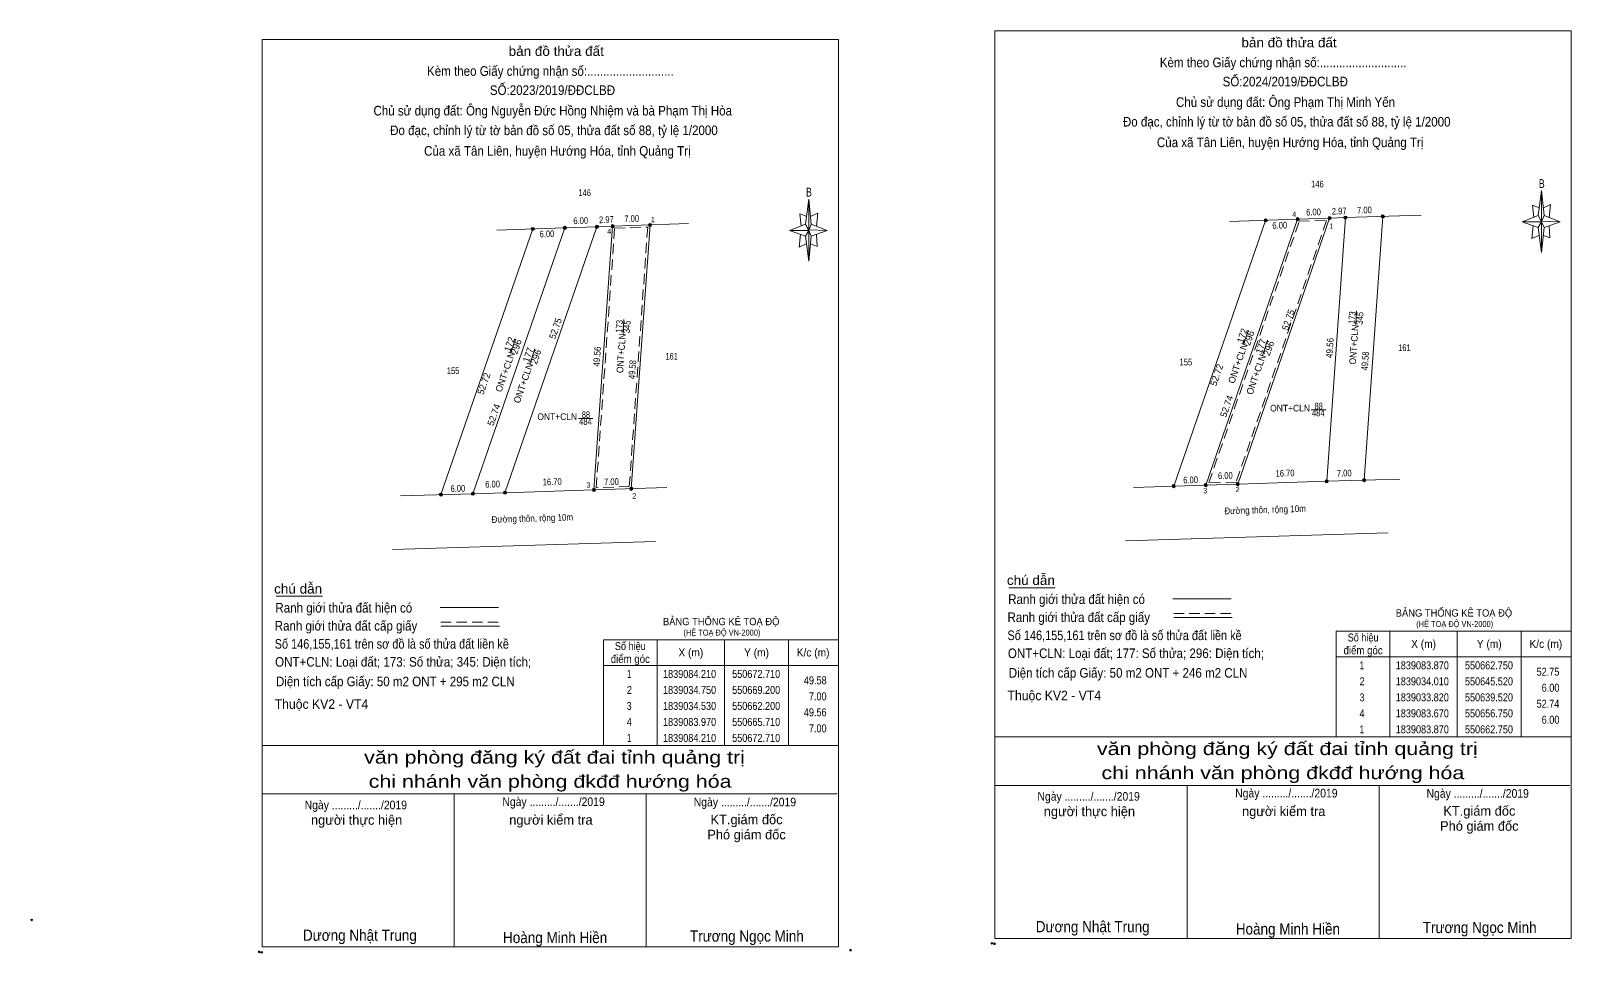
# Model space of a CAD drawing. Header units: metres. Extents: x 550329 to 551621, y 1838551 to 1839359.
# Drawn here: x 550706.4 to 550995.1, y 1839182.1 to 1839355.1 of the extents above; entities that cross this region are included whole.
import ezdxf
from ezdxf.enums import TextEntityAlignment as Align

# ---------------------------------------------------------------- set-up
doc = ezdxf.new("R2010")
doc.units = ezdxf.units.M
doc.header["$LTSCALE"] = 0.65
doc.header["$PDMODE"] = 32
doc.header["$PDSIZE"] = 0.325
doc.linetypes.add('DOTTED', pattern=[1.5, 0.3, -1.2])
doc.linetypes.add('MEDIUM_DASHED', pattern=[4.5, 3, -1.5])
for name, color, linetype, lineweight in [('1', 7, 'DOTTED', 13), ('17', 7, 'Continuous', 13), ('3', 7, 'Continuous', 13), ('5', 7, 'Continuous', 13), ('6', 7, 'Continuous', 13), ('63', 7, 'Continuous', 13)]:
    doc.layers.add(name, color=color, linetype=linetype, lineweight=lineweight)

msp = doc.modelspace()

# ---------------------------------------------------------------- hatches: boundary and pattern name
at = {"layer": '3'}
for points in [[(550800.81, 1839317.94, 1), (550800.21, 1839317.94, 1)], [(550806.81, 1839318.15, 1), (550806.21, 1839318.15, 1)], [(550812.81, 1839318.35, 1), (550812.21, 1839318.35, 1)], [(550815.77, 1839318.45, 1), (550815.17, 1839318.45, 1)], [(550822.77, 1839318.69, 1), (550822.17, 1839318.69, 1)], [(550938.15, 1839319.55, 1), (550937.55, 1839319.55, 1)], [(550944.15, 1839319.76, 1), (550943.55, 1839319.76, 1)], [(550950.15, 1839319.96, 1), (550949.55, 1839319.96, 1)], [(550953.11, 1839320.06, 1), (550952.51, 1839320.06, 1)], [(550960.11, 1839320.3, 1), (550959.51, 1839320.3, 1)], [(550795.58, 1839268.49, 1), (550794.98, 1839268.49, 1)], [(550812.26, 1839269.01, 1), (550811.66, 1839269.01, 1)], [(550819.26, 1839269.23, 1), (550818.66, 1839269.23, 1)], [(550920.92, 1839269.73, 1), (550920.32, 1839269.73, 1)], [(550926.92, 1839269.91, 1), (550926.32, 1839269.91, 1)], [(550932.92, 1839270.1, 1), (550932.32, 1839270.1, 1)], [(550949.6, 1839270.62, 1), (550949, 1839270.62, 1)], [(550956.6, 1839270.84, 1), (550956, 1839270.84, 1)], [(550783.58, 1839268.12, 1), (550782.98, 1839268.12, 1)], [(550789.58, 1839268.3, 1), (550788.98, 1839268.3, 1)]]:
    msp.add_hatch(color=256, dxfattribs=at).paths.add_polyline_path(points)

# ---------------------------------------------------------------- linework, layer by layer
at = {"layer": '1', "linetype": 'MEDIUM_DASHED'}
msp.add_lwpolyline([(550822.04, 1839318.28), (550818.59, 1839269.62), (550812.39, 1839269.42), (550815.84, 1839318.06)], close=True, dxfattribs=at)
at = {"layer": '17'}
for p, q in [((550752.39, 1839249.07), (550761.08, 1839249.07)), ((550889.73, 1839250.68), (550898.42, 1839250.68))]:
    msp.add_line(p, q, dxfattribs=at)
at = {"layer": '3'}
for p, q in [((550783.28, 1839268.12), (550800.51, 1839317.94)), ((550789.28, 1839268.3), (550806.51, 1839318.15)), ((550793.75, 1839317.71), (550806.51, 1839318.15)), ((550811.96, 1839269.01), (550815.47, 1839318.45)), ((550812.51, 1839318.35), (550815.47, 1839318.45)), ((550815.47, 1839318.45), (550829.66, 1839318.94)), ((550822.47, 1839318.69), (550818.96, 1839269.23)), ((550920.62, 1839269.73), (550937.85, 1839319.55)), ((550926.62, 1839269.91), (550943.85, 1839319.76)), ((550931.09, 1839319.32), (550943.85, 1839319.76)), ((550949.3, 1839270.62), (550952.81, 1839320.06)), ((550949.85, 1839319.96), (550952.81, 1839320.06)), ((550952.81, 1839320.06), (550967, 1839320.55)), ((550959.81, 1839320.3), (550956.3, 1839270.84)), ((550817.57, 1839300.97), (550817.42, 1839298.35)), ((550954.91, 1839302.58), (550954.76, 1839299.96)), ((550934.62, 1839298.91), (550933.67, 1839296.25)), ((550797.28, 1839297.3), (550796.33, 1839294.64)), ((550800.87, 1839295.47), (550799.95, 1839292.59)), ((550938.21, 1839297.08), (550937.29, 1839294.2)), ((550946.39, 1839284.01), (550949.11, 1839284.01)), ((550809.05, 1839282.4), (550811.77, 1839282.4)), ((550811.96, 1839269.01), (550795.28, 1839268.49)), ((550825.64, 1839269.44), (550811.96, 1839269.01)), ((550926.62, 1839269.91), (550913.07, 1839269.49)), ((550926.62, 1839269.91), (550932.62, 1839270.1)), ((550949.3, 1839270.62), (550932.62, 1839270.1)), ((550962.98, 1839271.05), (550949.3, 1839270.62)), ((550789.28, 1839268.3), (550775.73, 1839267.88)), ((550789.28, 1839268.3), (550795.28, 1839268.49)), ((550960.84, 1839260.97), (550911.56, 1839259.44)), ((550823.5, 1839259.36), (550774.22, 1839257.83)), ((550961.16, 1839242.53), (550961.16, 1839222.73)), ((550973.76, 1839242.53), (550973.76, 1839222.73)), ((550985.76, 1839242.53), (550985.76, 1839222.73)), ((550951.08, 1839237.73), (550995.12, 1839237.73))]:
    msp.add_line(p, q, dxfattribs=at)
for points in [[(550812.51, 1839318.35), (550795.28, 1839268.49), (550789.28, 1839268.3), (550806.51, 1839318.15)], [(550815.47, 1839318.45), (550811.96, 1839269.01), (550795.28, 1839268.49), (550812.51, 1839318.35)], [(550952.81, 1839320.06), (550949.3, 1839270.62), (550932.62, 1839270.1), (550949.85, 1839319.96)], [(550951.08, 1839242.53), (550995.12, 1839242.53), (550995.12, 1839222.73), (550951.08, 1839222.73)]]:
    msp.add_lwpolyline(points, close=True, dxfattribs=at)
for points in [[(550806.51, 1839318.15), (550812.51, 1839318.35), (550795.28, 1839268.49)], [(550943.85, 1839319.76), (550949.85, 1839319.96), (550932.62, 1839270.1)]]:
    msp.add_lwpolyline(points, dxfattribs=at)
at = {"layer": '3', "linetype": 'MEDIUM_DASHED'}
msp.add_lwpolyline([(550949.28, 1839319.54), (550932.33, 1839270.49), (550927.19, 1839270.33), (550944.14, 1839319.37)], close=True, dxfattribs=at)
at = {"layer": '3'}
for centre in [(550800.51, 1839317.94), (550806.51, 1839318.15), (550812.51, 1839318.35), (550815.47, 1839318.45), (550822.47, 1839318.69), (550937.85, 1839319.55), (550943.85, 1839319.76), (550949.85, 1839319.96), (550952.81, 1839320.06), (550959.81, 1839320.3), (550795.28, 1839268.49), (550811.96, 1839269.01), (550818.96, 1839269.23), (550920.62, 1839269.73), (550926.62, 1839269.91), (550932.62, 1839270.1), (550949.3, 1839270.62), (550956.3, 1839270.84), (550783.28, 1839268.12), (550789.28, 1839268.3)]:
    msp.add_circle(centre, 0.3, dxfattribs=at)
at = {"layer": '5'}
for p, q in [((550988.96, 1839320.46), (550989.56, 1839325.14)), ((550851.62, 1839318.85), (550852.22, 1839323.53)), ((550852.7, 1839318.85), (550855.7, 1839317.65)), ((550988.96, 1839318.18), (550985.96, 1839319.26)), ((550990.04, 1839318.18), (550989.56, 1839313.5)), ((550990.04, 1839320.46), (550993.04, 1839319.26)), ((550991, 1839318.54), (550991.12, 1839316.26)), ((550851.62, 1839316.57), (550848.62, 1839317.65)), ((550852.7, 1839316.57), (550852.22, 1839311.89)), ((550853.78, 1839314.65), (550852.58, 1839315.13)), ((550853.66, 1839316.93), (550853.78, 1839314.65)), ((550991.12, 1839316.26), (550989.92, 1839316.74)), ((550887.12, 1839222.73), (550995.12, 1839222.73)), ((550749.78, 1839221.12), (550857.78, 1839221.12)), ((550749.78, 1839212), (550857.54, 1839212)), ((550749.78, 1839212), (550857.54, 1839212)), ((550749.78, 1839212), (550857.54, 1839212)), ((550785.78, 1839183.32), (550785.78, 1839212)), ((550821.78, 1839183.32), (550821.78, 1839212)), ((550887.12, 1839213.61), (550994.88, 1839213.61)), ((550887.12, 1839213.61), (550994.88, 1839213.61)), ((550887.12, 1839213.61), (550994.88, 1839213.61)), ((550923.12, 1839184.93), (550923.12, 1839213.61)), ((550959.12, 1839184.93), (550959.12, 1839213.61))]:
    msp.add_line(p, q, dxfattribs=at)
for points in [[(550749.78, 1839353.48), (550857.78, 1839353.48), (550857.78, 1839183.32), (550749.78, 1839183.32)], [(550887.12, 1839355.09), (550995.12, 1839355.09), (550995.12, 1839184.93), (550887.12, 1839184.93)], [(550989.56, 1839325.14), (550990.04, 1839320.46), (550989.56, 1839319.26)], [(550852.22, 1839323.53), (550852.7, 1839318.85), (550852.22, 1839317.65)], [(550852.22, 1839317.65), (550848.62, 1839317.65), (550851.62, 1839318.85), (550852.7, 1839316.57), (550855.7, 1839317.65), (550852.22, 1839317.77)], [(550989.56, 1839319.26), (550985.96, 1839319.26), (550988.96, 1839320.46), (550990.04, 1839318.18), (550993.04, 1839319.26), (550989.56, 1839319.38)], [(550989.56, 1839319.26), (550989.56, 1839313.5), (550988.96, 1839318.18)], [(550852.22, 1839317.65), (550852.22, 1839311.89), (550851.62, 1839316.57)]]:
    msp.add_lwpolyline(points, close=True, dxfattribs=at)
for points in [[(550851.86, 1839320.29), (550850.54, 1839320.77), (550850.78, 1839318.49)], [(550852.58, 1839320.29), (550853.9, 1839320.89), (550853.66, 1839318.49)], [(550989.2, 1839321.9), (550987.88, 1839322.38), (550988.12, 1839320.1)], [(550989.92, 1839321.9), (550991.24, 1839322.5), (550991, 1839320.1)], [(550852.22, 1839317.65), (550851.62, 1839318.85), (550848.62, 1839317.65)], [(550989.56, 1839319.26), (550988.96, 1839320.46), (550985.96, 1839319.26)], [(550988, 1839318.54), (550987.76, 1839316.14), (550989.08, 1839316.74)], [(550989.56, 1839319.26), (550990.04, 1839318.18), (550993.04, 1839319.26)], [(550850.66, 1839316.93), (550850.42, 1839314.53), (550851.74, 1839315.13)], [(550852.22, 1839317.65), (550852.7, 1839316.57), (550855.7, 1839317.65)], [(550857.78, 1839183.32), (550749.78, 1839183.32), (550749.78, 1839212)], [(550995.12, 1839184.93), (550887.12, 1839184.93), (550887.12, 1839213.61)]]:
    msp.add_lwpolyline(points, dxfattribs=at)
for p in [(550749.21, 1839182.39), (550749.69, 1839182.31), (550886.55, 1839184), (550887.03, 1839183.92)]:
    msp.add_point(p, dxfattribs=at)
at = {"layer": '6'}
for p, q in [((550920.45, 1839248.6), (550931.42, 1839248.6)), ((550783.11, 1839246.99), (550794.08, 1839246.99)), ((550783.28, 1839243.47), (550794.25, 1839243.47)), ((550920.62, 1839245.08), (550931.59, 1839245.08))]:
    msp.add_line(p, q, dxfattribs=at)
at = {"layer": '6', "linetype": 'MEDIUM_DASHED'}
for p, q in [((550920.62, 1839245.82), (550931.66, 1839245.82)), ((550783.28, 1839244.21), (550794.32, 1839244.21))]:
    msp.add_line(p, q, dxfattribs=at)
at = {"layer": '6'}
for p in [(550706.58, 1839188.38), (550860.06, 1839182.72)]:
    msp.add_point(p, dxfattribs=at)
at = {"layer": '63'}
for p, q in [((550823.82, 1839240.92), (550823.82, 1839221.12)), ((550836.42, 1839240.92), (550836.42, 1839221.12)), ((550848.42, 1839240.92), (550848.42, 1839221.12)), ((550813.74, 1839236.12), (550857.78, 1839236.12))]:
    msp.add_line(p, q, dxfattribs=at)
msp.add_lwpolyline([(550813.74, 1839240.92), (550857.78, 1839240.92), (550857.78, 1839221.12), (550813.74, 1839221.12)], close=True, dxfattribs=at)

# ---------------------------------------------------------------- texts
at = {"layer": '1'}
for s, height, width, p in [('BẢNG THỐNG KÊ TOẠ ĐỘ ', 1.38, 0.95, (550962.24, 1839245.25)), ('BẢNG THỐNG KÊ TOẠ ĐỘ ', 1.38, 0.95, (550824.9, 1839243.64)), ('(HỆ TOẠ ĐỘ VN-2000)', 1.116, 0.9, (550828.74, 1839241.7)), ('(HỆ TOẠ ĐỘ VN-2000)', 1.116, 0.9, (550966.08, 1839243.31))]:
    msp.add_text(s, height=height, dxfattribs=dict(at, width=width)).set_placement(p)
at = {"layer": '3'}
for s, height, width, p in [('146', 1.25, 0.85, (550947.555, 1839325.72)), ('146', 1.25, 0.85, (550810.215, 1839324.11)), ('4', 1, 0.9, (550943.22, 1839320.18)), ('4', 1, 0.9, (550814.83, 1839317.01)), ('1', 1, 0.85, (550823.005, 1839319.18)), ('1', 1, 0.85, (550950.145, 1839317.96)), ('161', 1.25, 0.8, (550963.86, 1839295.05)), ('155', 1.25, 0.85, (550785.565, 1839290.74)), ('161', 1.25, 0.8, (550826.52, 1839293.44)), ('155', 1.25, 0.85, (550922.905, 1839292.35)), ('ONT+CLN', 1.25, 0.95, (550805.09, 1839282.11)), ('88', 1.25, 0.8, (550810.46, 1839282.49)), ('ONT+CLN', 1.25, 0.95, (550942.43, 1839283.72)), ('484', 1.25, 0.85, (550947.71, 1839282.81)), ('88', 1.25, 0.8, (550947.8, 1839284.1)), ('484', 1.25, 0.85, (550810.37, 1839281.2)), ('3', 1, 0.9, (550810.93, 1839269.44)), ('3', 1, 0.9, (550926.53, 1839268.38)), ('2', 1, 0.9, (550932.595, 1839268.59)), ('2', 1, 0.9, (550819.515, 1839267.37)), ('điểm góc', 1.5, 0.9, (550956.12, 1839238.19)), ('Số hiệu', 1.5, 0.85, (550956.12, 1839240.59)), ('X (m)', 1.5, 0.95, (550967.455, 1839239.39)), ('Y (m)', 1.5, 0.95, (550979.765, 1839239.39)), ('K/c (m)', 1.5, 0.95, (550990.37, 1839239.39)), (' 1', 1.5, 0.75, (550955.69, 1839235.37)), ('1839083.870', 1.5, 0.85, (550967.215, 1839235.37)), ('550662.750', 1.5, 0.85, (550979.705, 1839235.37)), (' 2', 1.5, 0.85, (550955.7, 1839232.37)), ('1839034.010', 1.5, 0.85, (550967.215, 1839232.37)), ('550645.520', 1.5, 0.85, (550979.705, 1839232.37)), (' 3', 1.5, 0.8, (550955.695, 1839229.37)), ('1839033.820', 1.5, 0.85, (550967.215, 1839229.37)), ('550639.520', 1.5, 0.85, (550979.705, 1839229.37)), (' 4', 1.5, 0.85, (550955.695, 1839226.37)), ('1839083.670', 1.5, 0.85, (550967.215, 1839226.37)), ('550656.750', 1.5, 0.85, (550979.705, 1839226.37)), (' 1', 1.5, 0.75, (550955.69, 1839223.37)), ('1839083.870', 1.5, 0.85, (550967.215, 1839223.37)), ('550662.750', 1.5, 0.85, (550979.705, 1839223.37))]:
    msp.add_text(s, height=height, dxfattribs=dict(at, width=width)).set_placement(p, align=Align.CENTER)
for s, rotation, width, p in [('6.00', 1.956, 0.85, (550946.8437, 1839320.4886)), ('2.97', 1.956, 0.85, (550951.6587, 1839320.6678)), ('7.00', 1.956, 0.85, (550956.3937, 1839320.8586)), ('6.00', 1.956, 0.85, (550809.5037, 1839318.8786)), ('2.97', 1.956, 0.85, (550814.3187, 1839319.0578)), ('7.00', 1.956, 0.85, (550819.0537, 1839319.2486)), ('6.00', 1.956, 0.85, (550940.5137, 1839317.9986)), ('6.00', 1.956, 0.85, (550803.1737, 1839316.3886)), ('52.75', 70.937, 0.95, (550805.3352, 1839299.0759)), ('173', 85.941, 0.85, (550817.3256, 1839299.6458)), ('345', 85.941, 0.85, (550818.7763, 1839299.5458)), ('52.75', 70.937, 0.95, (550942.6752, 1839300.6859)), ('173', 85.941, 0.85, (550954.6656, 1839301.2558)), ('345', 85.941, 0.85, (550956.1163, 1839301.1558)), ('ONT+CLN', 85.941, 0.95, (550817.6758, 1839294.5958)), ('ONT+CLN', 85.941, 0.95, (550955.0158, 1839296.2058)), ('49.58', 85.941, 0.85, (550957.1199, 1839293.1408)), ('49.58', 85.941, 0.85, (550819.7799, 1839291.5308)), ('6.00', 1.782, 0.85, (550930.3206, 1839271.0742)), ('16.70', 1.782, 0.85, (550941.5006, 1839271.5269)), ('7.00', 1.782, 0.85, (550952.6006, 1839271.5342)), ('6.00', 1.782, 0.85, (550786.4706, 1839268.6542)), ('6.00', 1.782, 0.85, (550792.9806, 1839269.4642)), ('16.70', 1.782, 0.85, (550804.1606, 1839269.9169)), ('7.00', 1.782, 0.85, (550815.2606, 1839269.9242)), ('6.00', 1.782, 0.85, (550923.8106, 1839270.2642)), ('Đường thôn, rộng 10m', 1.782, 0.9, (550937.7706, 1839264.6718)), ('Đường thôn, rộng 10m', 1.782, 0.9, (550800.4306, 1839263.0618))]:
    msp.add_text(s, height=1.25, rotation=rotation, dxfattribs=dict(at, width=width)).set_placement(p, align=Align.CENTER)
for s, rotation, p in [('172', 70.922, (550796.722, 1839296.1157)), ('172', 70.922, (550934.062, 1839297.7257)), ('296', 70.922, (550935.342, 1839297.2757)), ('ONT+CLN', 70.922, (550795.9033, 1839290.9407)), ('296', 70.922, (550798.002, 1839295.6657)), ('177', 70.922, (550800.225, 1839294.1157)), ('296', 70.922, (550801.682, 1839293.7557)), ('ONT+CLN', 70.922, (550933.2433, 1839292.5507)), ('177', 70.922, (550937.565, 1839295.7257)), ('296', 70.922, (550939.022, 1839295.3657)), ('ONT+CLN', 70.922, (550799.3133, 1839288.8407)), ('52.72', 70.922, (550929.2625, 1839290.3557)), ('ONT+CLN', 70.922, (550936.6533, 1839290.4507)), ('52.72', 70.922, (550791.9225, 1839288.7457)), ('52.74', 70.933, (550931.1339, 1839284.4908)), ('52.74', 70.933, (550793.7939, 1839282.8808))]:
    msp.add_text(s, height=1.25, rotation=rotation, dxfattribs=at).set_placement(p, align=Align.CENTER)
at = {"layer": '3', "width": 0.85}
for s, p in [('52.75', (550992.9, 1839234.17)), ('6.00', (550992.91, 1839231.17)), ('52.74', (550992.9, 1839228.17)), ('6.00', (550992.91, 1839225.17))]:
    msp.add_text(s, height=1.5, dxfattribs=at).set_placement(p, align=Align.RIGHT)
at = {"layer": '5'}
for s, height, width, p in [('bản đồ thửa đất', 1.8, 1.05, (550942.24, 1839351.99)), ('bản đồ thửa đất', 1.8, 1.05, (550804.9, 1839350.38)), ('Kèm theo Giấy chứng nhận số:...........................', 1.8, 0.9, (550941.14, 1839348.26)), ('Kèm theo Giấy chứng nhận số:...........................', 1.8, 0.9, (550803.8, 1839346.65)), ('SỐ:2024/2019/ĐĐCLBĐ', 1.8, 0.9, (550941.535, 1839344.67)), ('SỐ:2023/2019/ĐĐCLBĐ', 1.8, 0.9, (550804.195, 1839343.06)), ('Chủ sử dụng đất: Ông Nguyễn Đức Hồng Nhiệm và bà Phạm Thị Hòa', 1.8, 0.9, (550804.24, 1839339.21)), ('Chủ sử dụng đất: Ông Phạm Thị Minh Yến', 1.8, 0.9, (550941.58, 1839340.82)), ('Đo đạc, chỉnh lý từ tờ bản đồ số 05, thửa đất số 88, tỷ lệ 1/2000 ', 1.8, 0.9, (550942.105, 1839337.14)), ('Đo đạc, chỉnh lý từ tờ bản đồ số 05, thửa đất số 88, tỷ lệ 1/2000 ', 1.8, 0.9, (550804.765, 1839335.53)), ('Của xã Tân Liên, huyện Hướng Hóa, tỉnh Quảng Trị', 1.8, 0.9, (550942.445, 1839333.28)), ('Của xã Tân Liên, huyện Hướng Hóa, tỉnh Quảng Trị', 1.8, 0.9, (550805.105, 1839331.67)), ('B', 1.653, 0.75, (550989.6, 1839325.62)), ('B', 1.653, 0.75, (550852.26, 1839324.01)), ('văn phòng đăng ký đất đai tỉnh quảng trị', 2.4, 1.25, (550804.575, 1839217.69)), ('văn phòng đăng ký đất đai tỉnh quảng trị', 2.4, 1.25, (550941.915, 1839219.3)), ('chi nhánh văn phòng đkđđ hướng hóa', 2.4, 1.25, (550941.085, 1839214.78)), ('chi nhánh văn phòng đkđđ hướng hóa', 2.4, 1.25, (550803.745, 1839213.17)), ('Ngày ........./......./2019', 1.62, 0.9, (550804.395, 1839209.74)), ('Ngày ........./......./2019', 1.62, 0.9, (550840.255, 1839209.68)), ('Ngày ........./......./2019', 1.62, 0.9, (550904.675, 1839210.74)), ('Ngày ........./......./2019', 1.62, 0.9, (550941.735, 1839211.35)), ('Ngày ........./......./2019', 1.62, 0.9, (550977.595, 1839211.29)), ('Ngày ........./......./2019', 1.62, 0.9, (550767.335, 1839209.13)), ('Dương Nhật Trung', 2.1, 0.9, (550905.44, 1839186.08)), ('Hoàng Minh Hiền', 2.1, 0.9, (550942.025, 1839185.65)), ('Trương Ngọc Minh', 2.1, 0.9, (550977.97, 1839185.92)), ('Dương Nhật Trung', 2.1, 0.9, (550768.1, 1839184.47)), ('Hoàng Minh Hiền', 2.1, 0.9, (550804.685, 1839184.04)), ('Trương Ngọc Minh', 2.1, 0.9, (550840.63, 1839184.31))]:
    msp.add_text(s, height=height, dxfattribs=dict(at, width=width)).set_placement(p, align=Align.CENTER)
for s, p in [('người thực hiện', (550767.48, 1839206.23)), ('người kiểm tra', (550803.9, 1839206.25)), ('KT.giám đốc', (550840.565, 1839206.32)), ('người thực hiện', (550904.82, 1839207.84)), ('người kiểm tra', (550941.24, 1839207.86)), ('KT.giám đốc', (550977.905, 1839207.93)), ('Phó giám đốc', (550840.56, 1839203.49)), ('Phó giám đốc', (550977.9, 1839205.1))]:
    msp.add_text(s, height=1.8, dxfattribs=at).set_placement(p, align=Align.CENTER)
at = {"layer": '6'}
for s, width, p in [('chú dẫn', 1.05, (550752.02, 1839249.57)), ('chú dẫn', 1.05, (550889.36, 1839251.18)), ('Ranh giới thửa đất hiện có ', 0.9, (550889.6, 1839247.62)), ('Ranh giới thửa đất hiện có ', 0.9, (550752.26, 1839246.01)), ('Ranh giới thửa đất cấp giấy', 0.9, (550889.47, 1839244.24)), ('Ranh giới thửa đất cấp giấy', 0.9, (550752.13, 1839242.63)), ('Số 146,155,161 trên sơ đồ là số thửa đất liền kề', 0.85, (550889.47, 1839240.85)), ('Số 146,155,161 trên sơ đồ là số thửa đất liền kề', 0.85, (550752.13, 1839239.24)), ('ONT+CLN: Loại đất; 173: Số thửa; 345: Diện tích;', 0.9, (550752.21, 1839235.87)), ('ONT+CLN: Loại đất; 177: Số thửa; 296: Diện tích;', 0.9, (550889.55, 1839237.48)), ('Diện tích cấp Giấy: 50 m2 ONT + 295 m2 CLN', 0.9, (550752.37, 1839232.2)), ('Diện tích cấp Giấy: 50 m2 ONT + 246 m2 CLN', 0.9, (550889.71, 1839233.81)), ('Thuộc KV2 - VT4', 0.95, (550889.47, 1839229.57)), ('Thuộc KV2 - VT4', 0.95, (550752.13, 1839227.96))]:
    msp.add_text(s, height=1.8, dxfattribs=dict(at, width=width)).set_placement(p)
at = {"layer": '63', "width": 0.9}
for p in [(550813.1614, 1839293.9707), (550950.5014, 1839295.5808)]:
    msp.add_text('49.56', height=1.25, rotation=85.939, dxfattribs=at).set_placement(p, align=Align.CENTER)
at = {"layer": '63'}
for s, width, p in [('Số hiệu', 0.85, (550818.78, 1839238.98)), ('điểm góc', 0.9, (550818.78, 1839236.58)), ('X (m)', 0.95, (550830.125, 1839237.78)), ('Y (m)', 0.95, (550842.435, 1839237.78)), ('K/c (m)', 0.95, (550853.04, 1839237.78)), (' 1', 0.75, (550818.36, 1839233.76)), ('1839084.210', 0.85, (550829.885, 1839233.76)), ('550672.710', 0.85, (550842.365, 1839233.76)), (' 2', 0.85, (550818.37, 1839230.76)), ('1839034.750', 0.85, (550829.885, 1839230.76)), ('550669.200', 0.85, (550842.365, 1839230.76)), (' 3', 0.8, (550818.355, 1839227.76)), ('1839034.530', 0.85, (550829.885, 1839227.76)), ('550662.200', 0.85, (550842.365, 1839227.76)), (' 4', 0.85, (550818.355, 1839224.76)), ('1839083.970', 0.85, (550829.885, 1839224.76)), ('550665.710', 0.85, (550842.365, 1839224.76)), (' 1', 0.75, (550818.36, 1839221.76)), ('1839084.210', 0.85, (550829.885, 1839221.76)), ('550672.710', 0.85, (550842.365, 1839221.76))]:
    msp.add_text(s, height=1.5, dxfattribs=dict(at, width=width)).set_placement(p, align=Align.CENTER)
at = {"layer": '63', "width": 0.85}
for s, p in [('49.58', (550855.58, 1839232.56)), ('7.00', (550855.57, 1839229.56)), ('49.56', (550855.57, 1839226.56)), ('7.00', (550855.57, 1839223.56))]:
    msp.add_text(s, height=1.5, dxfattribs=at).set_placement(p, align=Align.RIGHT)

doc.saveas('drawing.dxf')
